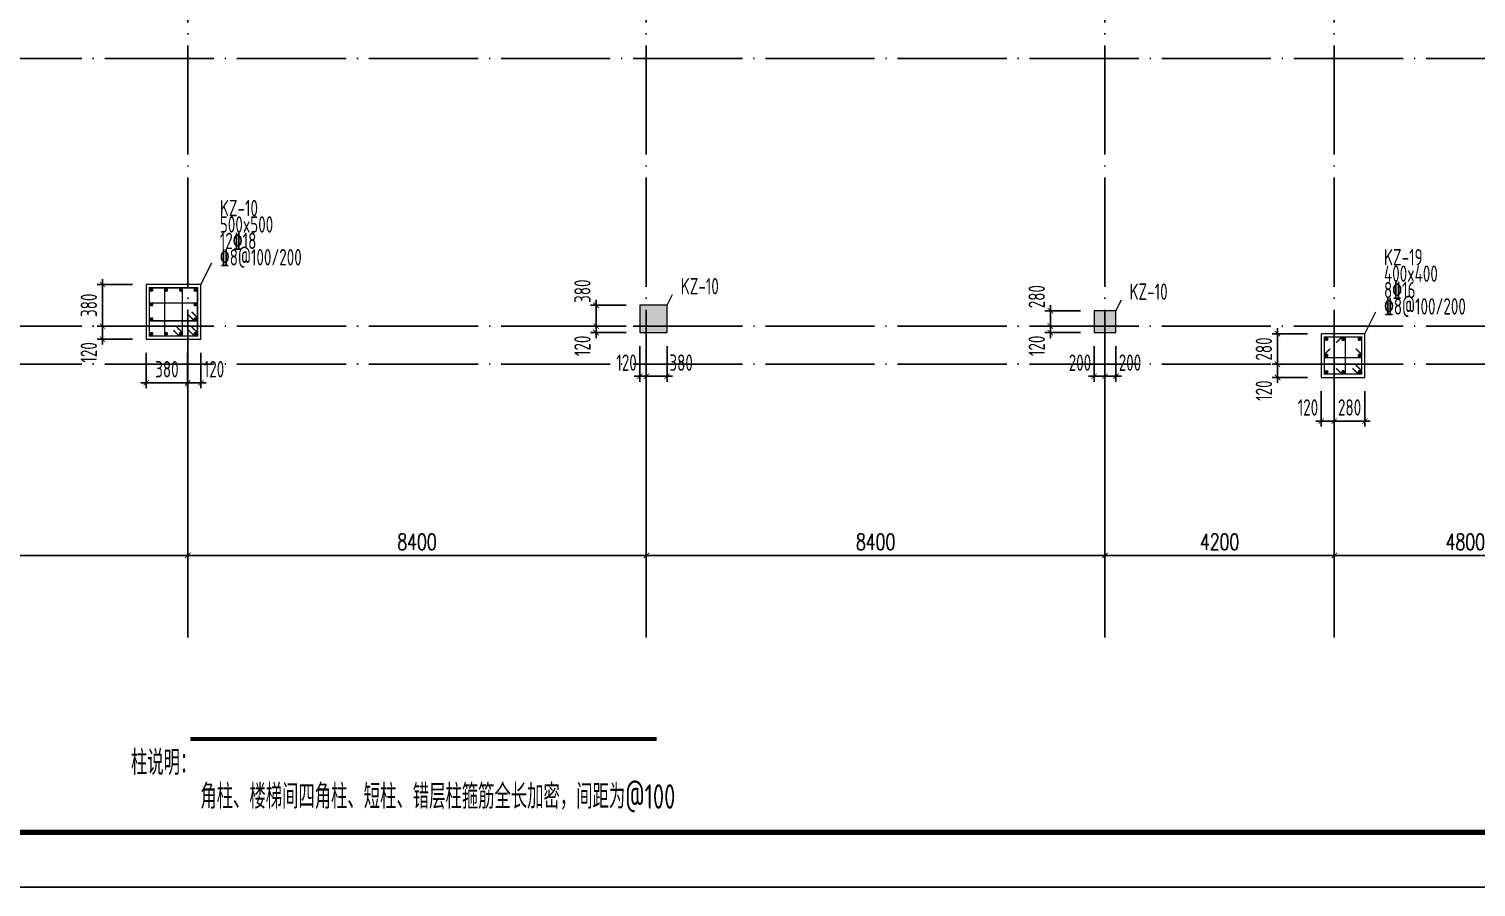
# Model space of a CAD drawing. Extents: x -638872 to -278819, y -139534 to 213996.
# Drawn here: x -324716 to -298212, y 7531 to 23242 of the extents above; entities that cross this region are included whole.
import ezdxf

# ---------------------------------------------------------------- set-up
doc = ezdxf.new("R2010")
doc.units = 0
doc.header["$LTSCALE"] = 1000
doc.header["$MEASUREMENT"] = 0
doc.linetypes.add('DOTE', pattern=[2.42, 2, -0.2, 0.02, -0.2])
doc.layers.get('0').update_dxf_attribs({"linetype": 'CONTINUOUS'})
doc.layers.get('Defpoints').update_dxf_attribs({"linetype": 'CONTINUOUS'})
for name, color, linetype in [('AXIS', 171, 'CONTINUOUS'), ('DIM_SYMB', 3, 'CONTINUOUS'), ('DOTE', 14, 'DOTE'), ('S_PCOLUMHOOPBAR', 24, 'CONTINUOUS'), ('TK', 4, 'CONTINUOUS'), ('轴线__尺寸数字', 4, 'CONTINUOUS')]:
    doc.layers.add(name, color=color, linetype=linetype)
for name, color, linetype, lineweight in [('COLU', 7, 'CONTINUOUS', 0), ('COLU_DIM', 3, 'CONTINUOUS', 0), ('COLU_HATCH', 251, 'CONTINUOUS', 0), ('S_PColumMainBar', 14, 'CONTINUOUS', 25), ('柱集中标注', 2, 'CONTINUOUS', 18)]:
    doc.layers.add(name, color=color, linetype=linetype, lineweight=lineweight)
doc.styles.add('_TCH_DIM_T3', font='SIMPLEX', dxfattribs={"width": 0.705882, "bigfont": 'GBCBIG'})
doc.styles.add('FromPkpm', font='Pkpmeng', dxfattribs={"width": 0.7, "bigfont": 'hztxt'})
doc.styles.add('TSSD_Dimension', font='tssdeng.shx', dxfattribs={"width": 0.7, "bigfont": 'hztxt.shx'})
doc.styles.add('TSSD_REIN', font='tssdeng.shx', dxfattribs={"width": 0.7, "bigfont": 'tssdchn.shx'})
doc.dimstyles.new('_TCH_ARCH&&100', dxfattribs={"dimtxt": 297.5, "dimasz": 100, "dimexe": 250, "dimexo": 300, "dimgap": 100, "dimtad": 1, "dimdec": 0, "dimzin": 0, "dimdsep": 46, "dimtxsty": '_TCH_DIM_T3', "dimblk": 'ARCHTICK', "dimcen": 0.09, "dimclrt": 7, "dimazin": 2, "dimtfac": 1, "dimtdec": 0, "dimtix": 1, "dimtmove": 2, "dimatfit": 3, "dimfxl": 0, "dimtolj": 1, "dimtzin": 0, "dimarcsym": 0})
doc.dimstyles.new('TSSD_100_100', dxfattribs={"dimtxt": 300, "dimasz": 100, "dimexe": 100, "dimexo": 250, "dimgap": 100, "dimtad": 1, "dimdec": 0, "dimzin": 0, "dimdsep": 46, "dimtxsty": 'TSSD_Dimension', "dimblk": 'ARCHTICK', "dimblk1": 'ARCHTICK', "dimblk2": 'ARCHTICK', "dimcen": 0, "dimdle": 100, "dimclrt": 7, "dimadec": 0, "dimazin": 0, "dimtfac": 1, "dimtdec": 0, "dimtix": 1, "dimtmove": 2, "dimatfit": 3, "dimfxl": 0, "dimtolj": 1, "dimtzin": 0, "dimarcsym": 0})
doc.dimstyles.new('TSSD_50_100', dxfattribs={"dimtxt": 300, "dimasz": 100, "dimexe": 100, "dimexo": 250, "dimgap": 100, "dimtad": 1, "dimdec": 0, "dimlfac": 0.5, "dimzin": 0, "dimdsep": 46, "dimtxsty": 'TSSD_Dimension', "dimblk": 'ARCHTICK', "dimblk1": 'ARCHTICK', "dimblk2": 'ARCHTICK', "dimcen": 0, "dimdle": 100, "dimclrt": 7, "dimadec": 0, "dimazin": 0, "dimtfac": 1, "dimtdec": 0, "dimtix": 1, "dimtmove": 2, "dimatfit": 3, "dimfxl": 0, "dimtolj": 1, "dimtzin": 0, "dimarcsym": 0})

# ---------------------------------------------------------------- blocks, each defined once
blk = doc.blocks.new('_ArchTick')
at = {"color": 0, "linetype": 'ByBlock', "const_width": 0.15}
blk.add_lwpolyline([(-0.5, -0.5), (0.5, 0.5)], dxfattribs=at)
blk = doc.blocks.new('*D90')
at = {"layer": 'COLU_DIM', "color": 0, "lineweight": -2}
for p, q in [((-322569, 17312), (-322569, 16662)), ((-321809, 17312), (-321809, 16662)), ((-322669, 16762), (-321709, 16762))]:
    blk.add_line(p, q, dxfattribs=at)
at = {"layer": 'Defpoints', "color": 0}
for p in [(-322569, 17562), (-321809, 17562), (-321809, 16762)]:
    blk.add_point(p, dxfattribs=at)
at = {"layer": 'COLU_DIM', "color": 0, "lineweight": -2, "xscale": 100, "yscale": 100, "zscale": 100, "rotation": 180}
blk.add_blockref('_ArchTick', (-322569, 16762), dxfattribs=at)
at = {"layer": 'COLU_DIM', "color": 0, "lineweight": -2, "xscale": 100, "yscale": 100, "zscale": 100}
blk.add_blockref('_ArchTick', (-321809, 16762), dxfattribs=at)
at = {"layer": 'COLU_DIM', "color": 7, "insert": (-322189, 17012), "char_height": 300, "attachment_point": 5, "style": 'TSSD_Dimension'}
blk.add_mtext('\\A1;380', dxfattribs=at)
blk = doc.blocks.new('*D91')
at = {"layer": 'COLU_DIM', "color": 0, "lineweight": -2}
for p, q in [((-321809, 17312), (-321809, 16662)), ((-321569, 17312), (-321569, 16662)), ((-321909, 16762), (-321469, 16762))]:
    blk.add_line(p, q, dxfattribs=at)
at = {"layer": 'Defpoints', "color": 0}
for p in [(-321809, 17562), (-321569, 17562), (-321569, 16762)]:
    blk.add_point(p, dxfattribs=at)
at = {"layer": 'COLU_DIM', "color": 0, "lineweight": -2, "xscale": 100, "yscale": 100, "zscale": 100, "rotation": 180}
blk.add_blockref('_ArchTick', (-321809, 16762), dxfattribs=at)
at = {"layer": 'COLU_DIM', "color": 0, "lineweight": -2, "xscale": 100, "yscale": 100, "zscale": 100}
blk.add_blockref('_ArchTick', (-321569, 16762), dxfattribs=at)
at = {"layer": 'COLU_DIM', "color": 7, "insert": (-321327, 17012), "char_height": 300, "attachment_point": 5, "style": 'TSSD_Dimension'}
blk.add_mtext('\\A1;120', dxfattribs=at)
blk = doc.blocks.new('*D92')
at = {"layer": 'COLU_DIM', "color": 0, "lineweight": -2}
for p, q in [((-322819, 17802), (-323469, 17802)), ((-323369, 17462), (-323369, 17902)), ((-322819, 17562), (-323469, 17562))]:
    blk.add_line(p, q, dxfattribs=at)
at = {"layer": 'Defpoints', "color": 0}
for p in [(-323369, 17802), (-322569, 17802), (-322569, 17562)]:
    blk.add_point(p, dxfattribs=at)
at = {"layer": 'COLU_DIM', "color": 0, "lineweight": -2, "xscale": 100, "yscale": 100, "zscale": 100}
for p, rotation in [((-323369, 17802), 90), ((-323369, 17562), 270)]:
    blk.add_blockref('_ArchTick', p, dxfattribs=dict(at, rotation=rotation))
at = {"layer": 'COLU_DIM', "color": 7, "insert": (-323619, 17320), "char_height": 300, "attachment_point": 5, "rotation": 90, "style": 'TSSD_Dimension'}
blk.add_mtext('\\A1;120', dxfattribs=at)
blk = doc.blocks.new('*D93')
at = {"layer": 'COLU_DIM', "color": 0, "lineweight": -2}
for p, q in [((-322819, 18562), (-323469, 18562)), ((-323369, 17702), (-323369, 18662)), ((-322819, 17802), (-323469, 17802))]:
    blk.add_line(p, q, dxfattribs=at)
at = {"layer": 'Defpoints', "color": 0}
for p in [(-323369, 18562), (-322569, 18562), (-322569, 17802)]:
    blk.add_point(p, dxfattribs=at)
at = {"layer": 'COLU_DIM', "color": 0, "lineweight": -2, "xscale": 100, "yscale": 100, "zscale": 100}
for p, rotation in [((-323369, 18562), 90), ((-323369, 17802), 270)]:
    blk.add_blockref('_ArchTick', p, dxfattribs=dict(at, rotation=rotation))
at = {"layer": 'COLU_DIM', "color": 7, "insert": (-323619, 18182), "char_height": 300, "attachment_point": 5, "rotation": 90, "style": 'TSSD_Dimension'}
blk.add_mtext('\\A1;380', dxfattribs=at)
blk = doc.blocks.new('*D110')
at = {"layer": 'COLU_DIM', "color": 0, "lineweight": -2}
for p, q in [((-301049, 16612), (-301049, 15962)), ((-300809, 16612), (-300809, 15962)), ((-301149, 16062), (-300709, 16062))]:
    blk.add_line(p, q, dxfattribs=at)
at = {"layer": 'Defpoints', "color": 0}
for p in [(-301049, 16862), (-300809, 16862), (-300809, 16062)]:
    blk.add_point(p, dxfattribs=at)
at = {"layer": 'COLU_DIM', "color": 0, "lineweight": -2, "xscale": 100, "yscale": 100, "zscale": 100, "rotation": 180}
blk.add_blockref('_ArchTick', (-301049, 16062), dxfattribs=at)
at = {"layer": 'COLU_DIM', "color": 0, "lineweight": -2, "xscale": 100, "yscale": 100, "zscale": 100}
blk.add_blockref('_ArchTick', (-300809, 16062), dxfattribs=at)
at = {"layer": 'COLU_DIM', "color": 7, "insert": (-301291, 16312), "char_height": 300, "attachment_point": 5, "style": 'TSSD_Dimension'}
blk.add_mtext('\\A1;120', dxfattribs=at)
blk = doc.blocks.new('*D111')
at = {"layer": 'COLU_DIM', "color": 0, "lineweight": -2}
for p, q in [((-300809, 16612), (-300809, 15962)), ((-300249, 16612), (-300249, 15962)), ((-300809, 16062), (-300909, 16062)), ((-300809, 16062), (-300249, 16062)), ((-300249, 16062), (-300149, 16062))]:
    blk.add_line(p, q, dxfattribs=at)
at = {"layer": 'Defpoints', "color": 0}
for p in [(-300809, 16862), (-300249, 16862), (-300249, 16062)]:
    blk.add_point(p, dxfattribs=at)
at = {"layer": 'COLU_DIM', "color": 0, "lineweight": -2, "xscale": 100, "yscale": 100, "zscale": 100}
blk.add_blockref('_ArchTick', (-300809, 16062), dxfattribs=at)
at = {"layer": 'COLU_DIM', "color": 0, "lineweight": -2, "xscale": 100, "yscale": 100, "zscale": 100, "rotation": 180}
blk.add_blockref('_ArchTick', (-300249, 16062), dxfattribs=at)
at = {"layer": 'COLU_DIM', "color": 7, "insert": (-300529, 16312), "char_height": 300, "attachment_point": 5, "style": 'TSSD_Dimension'}
blk.add_mtext('\\A1;280', dxfattribs=at)
blk = doc.blocks.new('*D112')
at = {"layer": 'COLU_DIM', "color": 0, "lineweight": -2}
for p, q in [((-301299, 17102), (-301949, 17102)), ((-301849, 16762), (-301849, 17202)), ((-301299, 16862), (-301949, 16862))]:
    blk.add_line(p, q, dxfattribs=at)
at = {"layer": 'Defpoints', "color": 0}
for p in [(-301849, 17102), (-301049, 17102), (-301049, 16862)]:
    blk.add_point(p, dxfattribs=at)
at = {"layer": 'COLU_DIM', "color": 0, "lineweight": -2, "xscale": 100, "yscale": 100, "zscale": 100}
for p, rotation in [((-301849, 17102), 90), ((-301849, 16862), 270)]:
    blk.add_blockref('_ArchTick', p, dxfattribs=dict(at, rotation=rotation))
at = {"layer": 'COLU_DIM', "color": 7, "insert": (-302099, 16620), "char_height": 300, "attachment_point": 5, "rotation": 90, "style": 'TSSD_Dimension'}
blk.add_mtext('\\A1;120', dxfattribs=at)
blk = doc.blocks.new('*D113')
at = {"layer": 'COLU_DIM', "color": 0, "lineweight": -2}
for p, q in [((-301849, 17662), (-301849, 17762)), ((-301299, 17662), (-301949, 17662)), ((-301849, 17102), (-301849, 17662)), ((-301299, 17102), (-301949, 17102)), ((-301849, 17102), (-301849, 17002))]:
    blk.add_line(p, q, dxfattribs=at)
at = {"layer": 'Defpoints', "color": 0}
for p in [(-301849, 17662), (-301049, 17662), (-301049, 17102)]:
    blk.add_point(p, dxfattribs=at)
at = {"layer": 'COLU_DIM', "color": 0, "lineweight": -2, "xscale": 100, "yscale": 100, "zscale": 100}
for p, rotation in [((-301849, 17662), 270), ((-301849, 17102), 90)]:
    blk.add_blockref('_ArchTick', p, dxfattribs=dict(at, rotation=rotation))
at = {"layer": 'COLU_DIM', "color": 7, "insert": (-302099, 17382), "char_height": 300, "attachment_point": 5, "rotation": 90, "style": 'TSSD_Dimension'}
blk.add_mtext('\\A1;280', dxfattribs=at)
blk = doc.blocks.new('*D114')
at = {"layer": 'COLU_DIM', "color": 0, "lineweight": -2}
for p, q in [((-305209, 17432), (-305209, 16782)), ((-305009, 17432), (-305009, 16782)), ((-305309, 16882), (-304909, 16882))]:
    blk.add_line(p, q, dxfattribs=at)
at = {"layer": 'Defpoints', "color": 0}
for p in [(-305209, 17682), (-305009, 17682), (-305009, 16882)]:
    blk.add_point(p, dxfattribs=at)
at = {"layer": 'COLU_DIM', "color": 0, "lineweight": -2, "xscale": 100, "yscale": 100, "zscale": 100, "rotation": 180}
blk.add_blockref('_ArchTick', (-305209, 16882), dxfattribs=at)
at = {"layer": 'COLU_DIM', "color": 0, "lineweight": -2, "xscale": 100, "yscale": 100, "zscale": 100}
blk.add_blockref('_ArchTick', (-305009, 16882), dxfattribs=at)
at = {"layer": 'COLU_DIM', "color": 7, "insert": (-305467, 17132), "char_height": 300, "attachment_point": 5, "style": 'TSSD_Dimension'}
blk.add_mtext('\\A1;200', dxfattribs=at)
blk = doc.blocks.new('*D115')
at = {"layer": 'COLU_DIM', "color": 0, "lineweight": -2}
for p, q in [((-305009, 17432), (-305009, 16782)), ((-304809, 17432), (-304809, 16782)), ((-305009, 16882), (-305109, 16882)), ((-305009, 16882), (-304809, 16882)), ((-304809, 16882), (-304709, 16882))]:
    blk.add_line(p, q, dxfattribs=at)
at = {"layer": 'Defpoints', "color": 0}
for p in [(-305009, 17682), (-304809, 17682), (-304809, 16882)]:
    blk.add_point(p, dxfattribs=at)
at = {"layer": 'COLU_DIM', "color": 0, "lineweight": -2, "xscale": 100, "yscale": 100, "zscale": 100}
blk.add_blockref('_ArchTick', (-305009, 16882), dxfattribs=at)
at = {"layer": 'COLU_DIM', "color": 0, "lineweight": -2, "xscale": 100, "yscale": 100, "zscale": 100, "rotation": 180}
blk.add_blockref('_ArchTick', (-304809, 16882), dxfattribs=at)
at = {"layer": 'COLU_DIM', "color": 7, "insert": (-304551, 17132), "char_height": 300, "attachment_point": 5, "style": 'TSSD_Dimension'}
blk.add_mtext('\\A1;200', dxfattribs=at)
blk = doc.blocks.new('*D116')
at = {"layer": 'COLU_DIM', "color": 0, "lineweight": -2}
for p, q in [((-305459, 17802), (-306109, 17802)), ((-306009, 17802), (-306009, 17902)), ((-306009, 17682), (-306009, 17802)), ((-305459, 17682), (-306109, 17682)), ((-306009, 17682), (-306009, 17582))]:
    blk.add_line(p, q, dxfattribs=at)
at = {"layer": 'Defpoints', "color": 0}
for p in [(-306009, 17802), (-305209, 17802), (-305209, 17682)]:
    blk.add_point(p, dxfattribs=at)
at = {"layer": 'COLU_DIM', "color": 0, "lineweight": -2, "xscale": 100, "yscale": 100, "zscale": 100}
for p, rotation in [((-306009, 17802), 270), ((-306009, 17682), 90)]:
    blk.add_blockref('_ArchTick', p, dxfattribs=dict(at, rotation=rotation))
at = {"layer": 'COLU_DIM', "color": 7, "insert": (-306259, 17440), "char_height": 300, "attachment_point": 5, "rotation": 90, "style": 'TSSD_Dimension'}
blk.add_mtext('\\A1;120', dxfattribs=at)
blk = doc.blocks.new('*D117')
at = {"layer": 'COLU_DIM', "color": 0, "lineweight": -2}
for p, q in [((-305459, 18082), (-306109, 18082)), ((-306009, 17702), (-306009, 18182)), ((-305459, 17802), (-306109, 17802))]:
    blk.add_line(p, q, dxfattribs=at)
at = {"layer": 'Defpoints', "color": 0}
for p in [(-306009, 18082), (-305209, 18082), (-305209, 17802)]:
    blk.add_point(p, dxfattribs=at)
at = {"layer": 'COLU_DIM', "color": 0, "lineweight": -2, "xscale": 100, "yscale": 100, "zscale": 100}
for p, rotation in [((-306009, 18082), 90), ((-306009, 17802), 270)]:
    blk.add_blockref('_ArchTick', p, dxfattribs=dict(at, rotation=rotation))
at = {"layer": 'COLU_DIM', "color": 7, "insert": (-306259, 18340), "char_height": 300, "attachment_point": 5, "rotation": 90, "style": 'TSSD_Dimension'}
blk.add_mtext('\\A1;280', dxfattribs=at)
blk = doc.blocks.new('*D118')
at = {"layer": 'COLU_DIM', "color": 0, "lineweight": -2}
for p, q in [((-313529, 17432), (-313529, 16782)), ((-313409, 17432), (-313409, 16782)), ((-313529, 16882), (-313629, 16882)), ((-313529, 16882), (-313409, 16882)), ((-313409, 16882), (-313309, 16882))]:
    blk.add_line(p, q, dxfattribs=at)
at = {"layer": 'Defpoints', "color": 0}
for p in [(-313529, 17682), (-313409, 17682), (-313409, 16882)]:
    blk.add_point(p, dxfattribs=at)
at = {"layer": 'COLU_DIM', "color": 0, "lineweight": -2, "xscale": 100, "yscale": 100, "zscale": 100}
blk.add_blockref('_ArchTick', (-313529, 16882), dxfattribs=at)
at = {"layer": 'COLU_DIM', "color": 0, "lineweight": -2, "xscale": 100, "yscale": 100, "zscale": 100, "rotation": 180}
blk.add_blockref('_ArchTick', (-313409, 16882), dxfattribs=at)
at = {"layer": 'COLU_DIM', "color": 7, "insert": (-313771, 17132), "char_height": 300, "attachment_point": 5, "style": 'TSSD_Dimension'}
blk.add_mtext('\\A1;120', dxfattribs=at)
blk = doc.blocks.new('*D119')
at = {"layer": 'COLU_DIM', "color": 0, "lineweight": -2}
for p, q in [((-313409, 17432), (-313409, 16782)), ((-313029, 17432), (-313029, 16782)), ((-313509, 16882), (-312929, 16882))]:
    blk.add_line(p, q, dxfattribs=at)
at = {"layer": 'Defpoints', "color": 0}
for p in [(-313409, 17682), (-313029, 17682), (-313029, 16882)]:
    blk.add_point(p, dxfattribs=at)
at = {"layer": 'COLU_DIM', "color": 0, "lineweight": -2, "xscale": 100, "yscale": 100, "zscale": 100, "rotation": 180}
blk.add_blockref('_ArchTick', (-313409, 16882), dxfattribs=at)
at = {"layer": 'COLU_DIM', "color": 0, "lineweight": -2, "xscale": 100, "yscale": 100, "zscale": 100}
blk.add_blockref('_ArchTick', (-313029, 16882), dxfattribs=at)
at = {"layer": 'COLU_DIM', "color": 7, "insert": (-312771, 17132), "char_height": 300, "attachment_point": 5, "style": 'TSSD_Dimension'}
blk.add_mtext('\\A1;380', dxfattribs=at)
blk = doc.blocks.new('*D120')
at = {"layer": 'COLU_DIM', "color": 0, "lineweight": -2}
for p, q in [((-313779, 17802), (-314429, 17802)), ((-314329, 17802), (-314329, 17902)), ((-314329, 17682), (-314329, 17802)), ((-313779, 17682), (-314429, 17682)), ((-314329, 17682), (-314329, 17582))]:
    blk.add_line(p, q, dxfattribs=at)
at = {"layer": 'Defpoints', "color": 0}
for p in [(-314329, 17802), (-313529, 17802), (-313529, 17682)]:
    blk.add_point(p, dxfattribs=at)
at = {"layer": 'COLU_DIM', "color": 0, "lineweight": -2, "xscale": 100, "yscale": 100, "zscale": 100}
for p, rotation in [((-314329, 17802), 270), ((-314329, 17682), 90)]:
    blk.add_blockref('_ArchTick', p, dxfattribs=dict(at, rotation=rotation))
at = {"layer": 'COLU_DIM', "color": 7, "insert": (-314579, 17440), "char_height": 300, "attachment_point": 5, "rotation": 90, "style": 'TSSD_Dimension'}
blk.add_mtext('\\A1;120', dxfattribs=at)
blk = doc.blocks.new('*D121')
at = {"layer": 'COLU_DIM', "color": 0, "lineweight": -2}
for p, q in [((-313779, 18182), (-314429, 18182)), ((-314329, 17702), (-314329, 18282)), ((-313779, 17802), (-314429, 17802))]:
    blk.add_line(p, q, dxfattribs=at)
at = {"layer": 'Defpoints', "color": 0}
for p in [(-314329, 18182), (-313529, 18182), (-313529, 17802)]:
    blk.add_point(p, dxfattribs=at)
at = {"layer": 'COLU_DIM', "color": 0, "lineweight": -2, "xscale": 100, "yscale": 100, "zscale": 100}
for p, rotation in [((-314329, 18182), 90), ((-314329, 17802), 270)]:
    blk.add_blockref('_ArchTick', p, dxfattribs=dict(at, rotation=rotation))
at = {"layer": 'COLU_DIM', "color": 7, "insert": (-314579, 18440), "char_height": 300, "attachment_point": 5, "rotation": 90, "style": 'TSSD_Dimension'}
blk.add_mtext('\\A1;380', dxfattribs=at)
blk = doc.blocks.new('GeYuanFrame_51865015', base_point=(18.76, 4.34))
at = {"layer": 'TK'}
blk.add_lwpolyline([(18.76, 424.34), (761.76, 424.34), (761.76, 4.34), (18.76, 4.34), (18.76, 424.34)], dxfattribs=at)
at = {"layer": 'TK', "const_width": 1}
blk.add_lwpolyline([(751.76, 414.34), (43.76, 414.34), (43.76, 14.34), (751.76, 14.34)], close=True, dxfattribs=at)
blk = doc.blocks.new('*D693')
at = {"layer": 'AXIS', "color": 0, "lineweight": -2}
for p, q in [((-330208.75508, 15801.88936), (-330208.75508, 13351.88936)), ((-321808.75508, 15801.88936), (-321808.75508, 13351.88936)), ((-330208.75508, 13601.88936), (-321808.75508, 13601.88936))]:
    blk.add_line(p, q, dxfattribs=at)
at = {"layer": 'Defpoints', "color": 0}
for p in [(-330208.75508, 16101.88936), (-321808.75508, 16101.88936), (-321808.75508, 13601.88936)]:
    blk.add_point(p, dxfattribs=at)
at = {"layer": 'AXIS', "color": 0, "lineweight": -2, "xscale": 100, "yscale": 100, "zscale": 100, "rotation": 180}
blk.add_blockref('_ArchTick', (-330208.75508, 13601.88936), dxfattribs=at)
at = {"layer": 'AXIS', "color": 0, "lineweight": -2, "xscale": 100, "yscale": 100, "zscale": 100}
blk.add_blockref('_ArchTick', (-321808.75508, 13601.88936), dxfattribs=at)
at = {"layer": 'AXIS', "color": 7, "insert": (-326008.75508, 13850.63936), "char_height": 297.5, "attachment_point": 5, "style": '_TCH_DIM_T3'}
blk.add_mtext('\\A1;8400', dxfattribs=at)
blk = doc.blocks.new('*D694')
at = {"layer": 'AXIS', "color": 0, "lineweight": -2}
for p, q in [((-321808.75508, 15801.88936), (-321808.75508, 13351.88936)), ((-313408.75508, 15801.88936), (-313408.75508, 13351.88936)), ((-321808.75508, 13601.88936), (-313408.75508, 13601.88936))]:
    blk.add_line(p, q, dxfattribs=at)
at = {"layer": 'Defpoints', "color": 0}
for p in [(-321808.75508, 16101.88936), (-313408.75508, 16101.88936), (-313408.75508, 13601.88936)]:
    blk.add_point(p, dxfattribs=at)
at = {"layer": 'AXIS', "color": 0, "lineweight": -2, "xscale": 100, "yscale": 100, "zscale": 100, "rotation": 180}
blk.add_blockref('_ArchTick', (-321808.75508, 13601.88936), dxfattribs=at)
at = {"layer": 'AXIS', "color": 0, "lineweight": -2, "xscale": 100, "yscale": 100, "zscale": 100}
blk.add_blockref('_ArchTick', (-313408.75508, 13601.88936), dxfattribs=at)
at = {"layer": 'AXIS', "color": 7, "insert": (-317608.75508, 13850.63936), "char_height": 297.5, "attachment_point": 5, "style": '_TCH_DIM_T3'}
blk.add_mtext('\\A1;8400', dxfattribs=at)
blk = doc.blocks.new('*D695')
at = {"layer": 'AXIS', "color": 0, "lineweight": -2}
for p, q in [((-313408.75508, 15801.88936), (-313408.75508, 13351.88936)), ((-305008.75508, 15801.88936), (-305008.75508, 13351.88936)), ((-313408.75508, 13601.88936), (-305008.75508, 13601.88936))]:
    blk.add_line(p, q, dxfattribs=at)
at = {"layer": 'Defpoints', "color": 0}
for p in [(-313408.75508, 16101.88936), (-305008.75508, 16101.88936), (-305008.75508, 13601.88936)]:
    blk.add_point(p, dxfattribs=at)
at = {"layer": 'AXIS', "color": 0, "lineweight": -2, "xscale": 100, "yscale": 100, "zscale": 100, "rotation": 180}
blk.add_blockref('_ArchTick', (-313408.75508, 13601.88936), dxfattribs=at)
at = {"layer": 'AXIS', "color": 0, "lineweight": -2, "xscale": 100, "yscale": 100, "zscale": 100}
blk.add_blockref('_ArchTick', (-305008.75508, 13601.88936), dxfattribs=at)
at = {"layer": 'AXIS', "color": 7, "insert": (-309208.75508, 13850.63936), "char_height": 297.5, "attachment_point": 5, "style": '_TCH_DIM_T3'}
blk.add_mtext('\\A1;8400', dxfattribs=at)
blk = doc.blocks.new('*D696')
at = {"layer": 'AXIS', "color": 0, "lineweight": -2}
for p, q in [((-305008.75508, 15801.88936), (-305008.75508, 13351.88936)), ((-300808.75508, 15801.88936), (-300808.75508, 13351.88936)), ((-305008.75508, 13601.88936), (-300808.75508, 13601.88936))]:
    blk.add_line(p, q, dxfattribs=at)
at = {"layer": 'Defpoints', "color": 0}
for p in [(-305008.75508, 16101.88936), (-300808.75508, 16101.88936), (-300808.75508, 13601.88936)]:
    blk.add_point(p, dxfattribs=at)
at = {"layer": 'AXIS', "color": 0, "lineweight": -2, "xscale": 100, "yscale": 100, "zscale": 100, "rotation": 180}
blk.add_blockref('_ArchTick', (-305008.75508, 13601.88936), dxfattribs=at)
at = {"layer": 'AXIS', "color": 0, "lineweight": -2, "xscale": 100, "yscale": 100, "zscale": 100}
blk.add_blockref('_ArchTick', (-300808.75508, 13601.88936), dxfattribs=at)
at = {"layer": 'AXIS', "color": 7, "insert": (-302908.75508, 13850.63936), "char_height": 297.5, "attachment_point": 5, "style": '_TCH_DIM_T3'}
blk.add_mtext('\\A1;4200', dxfattribs=at)
blk = doc.blocks.new('*D697')
at = {"layer": 'AXIS', "color": 0, "lineweight": -2}
for p, q in [((-300808.75508, 15801.88936), (-300808.75508, 13351.88936)), ((-296008.75508, 15801.88936), (-296008.75508, 13351.88936)), ((-300808.75508, 13601.88936), (-296008.75508, 13601.88936))]:
    blk.add_line(p, q, dxfattribs=at)
at = {"layer": 'Defpoints', "color": 0}
for p in [(-300808.75508, 16101.88936), (-296008.75508, 16101.88936), (-296008.75508, 13601.88936)]:
    blk.add_point(p, dxfattribs=at)
at = {"layer": 'AXIS', "color": 0, "lineweight": -2, "xscale": 100, "yscale": 100, "zscale": 100, "rotation": 180}
blk.add_blockref('_ArchTick', (-300808.75508, 13601.88936), dxfattribs=at)
at = {"layer": 'AXIS', "color": 0, "lineweight": -2, "xscale": 100, "yscale": 100, "zscale": 100}
blk.add_blockref('_ArchTick', (-296008.75508, 13601.88936), dxfattribs=at)
at = {"layer": 'AXIS', "color": 7, "insert": (-298408.75508, 13850.63936), "char_height": 297.5, "attachment_point": 5, "style": '_TCH_DIM_T3'}
blk.add_mtext('\\A1;4800', dxfattribs=at)

msp = doc.modelspace()

# ---------------------------------------------------------------- hatches: boundary and pattern name
at = {"layer": 'COLU_HATCH'}
for points in [[(-313028.75, 17681.89), (-313028.75, 18181.89), (-313528.75, 18181.89), (-313528.75, 17681.89)], [(-304808.76, 17681.89), (-304808.76, 18081.89), (-305208.76, 18081.89), (-305208.76, 17681.89)]]:
    msp.add_hatch(color=256, dxfattribs=at).paths.add_polyline_path(points)

# ---------------------------------------------------------------- linework, layer by layer
at = {"layer": 'AXIS'}
for p, q in [((-321808.76, 16101.89), (-321808.76, 12101.89)), ((-313408.76, 16101.89), (-313408.76, 12101.89)), ((-305008.76, 16101.89), (-305008.76, 12101.89)), ((-300808.76, 16101.89), (-300808.76, 12101.89))]:
    msp.add_line(p, q, dxfattribs=at)
at = {"layer": 'COLU'}
for points in [[(-321568.75, 17561.89), (-321568.75, 18561.89), (-322568.75, 18561.89), (-322568.75, 17561.89)], [(-313028.75, 17681.89), (-313028.75, 18181.89), (-313528.75, 18181.89), (-313528.75, 17681.89)], [(-304808.76, 17681.89), (-304808.76, 18081.89), (-305208.76, 18081.89), (-305208.76, 17681.89)], [(-300248.76, 16861.89), (-300248.76, 17661.89), (-301048.76, 17661.89), (-301048.76, 16861.89)]]:
    msp.add_lwpolyline(points, close=True, dxfattribs=at)
at = {"layer": 'DIM_SYMB', "const_width": 70}
msp.add_lwpolyline([(-321759.78, 10241.54), (-313219.78, 10241.54)], dxfattribs=at)
at = {"layer": 'DOTE', "color": 8, "linetype": 'DOTE'}
for p, q in [((-321808.76, 16101.89), (-321808.76, 31001.89)), ((-313408.76, 16101.89), (-313408.76, 31001.89)), ((-305008.76, 16101.89), (-305008.76, 31001.89)), ((-300808.76, 16101.89), (-300808.76, 31001.89)), ((-294708.76, 22701.89), (-339908.76, 22701.89)), ((-294708.76, 17801.89), (-339908.76, 17801.89)), ((-294708.76, 17101.89), (-339908.76, 17101.89))]:
    msp.add_line(p, q, dxfattribs=at)
at = {"layer": 'S_PCOLUMHOOPBAR', "ltscale": 2, "const_width": 25}
for points in [[(-321794.82, 17727.96), (-321688.75, 17621.89), (-321628.75, 17621.89), (-321628.75, 17681.89), (-321628.75, 17621.89), (-321628.75, 18501.89), (-322508.75, 18501.89), (-322508.75, 17621.89), (-321688.75, 17621.89), (-321628.75, 17621.89), (-321628.75, 17681.89), (-321734.82, 17787.96)], [(-322070.82, 17727.96), (-321964.75, 17621.89), (-321904.75, 17621.89), (-321904.75, 17681.89), (-321904.75, 17621.89), (-321904.75, 18501.89), (-322232.75, 18501.89), (-322232.75, 17621.89), (-321964.75, 17621.89), (-321904.75, 17621.89), (-321904.75, 17681.89), (-322010.82, 17787.96)], [(-321794.82, 18003.96), (-321688.75, 17897.89), (-321628.75, 17897.89), (-321628.75, 17957.89), (-321628.75, 17897.89), (-321628.75, 18225.89), (-322508.75, 18225.89), (-322508.75, 17897.89), (-321688.75, 17897.89), (-321628.75, 17897.89), (-321628.75, 17957.89), (-321734.82, 18063.96)], [(-300474.82, 17027.96), (-300368.76, 16921.89), (-300308.76, 16921.89), (-300308.76, 16981.89), (-300308.76, 16921.89), (-300308.76, 17601.89), (-300988.76, 17601.89), (-300988.76, 16921.89), (-300368.76, 16921.89), (-300308.76, 16921.89), (-300308.76, 16981.89), (-300414.82, 17087.96)], [(-300774.82, 17027.96), (-300668.76, 16921.89), (-300608.76, 16921.89), (-300608.76, 17601.89), (-300668.76, 17601.89), (-300774.82, 17495.82)], [(-300882.69, 17387.96), (-300988.76, 17281.89), (-300988.76, 17221.89), (-300308.76, 17221.89), (-300308.76, 17281.89), (-300414.82, 17387.96)]]:
    msp.add_lwpolyline(points, dxfattribs=at)
at = {"layer": 'S_PColumMainBar', "ltscale": 2, "const_width": 35}
for points in [[(-322452.25, 18462.89, 1), (-322487.25, 18462.89, 1)], [(-322184.92, 18462.89, 1), (-322219.92, 18462.89, 1)], [(-321917.59, 18462.89, 1), (-321952.59, 18462.89, 1)], [(-321650.25, 18462.89, 1), (-321685.25, 18462.89, 1)], [(-322452.25, 18195.56, 1), (-322487.25, 18195.56, 1)], [(-321650.25, 18195.56, 1), (-321685.25, 18195.56, 1)], [(-322452.25, 17928.22, 1), (-322487.25, 17928.22, 1)], [(-321650.25, 17928.22, 1), (-321685.25, 17928.22, 1)], [(-322452.25, 17660.89, 1), (-322487.25, 17660.89, 1)], [(-322184.92, 17660.89, 1), (-322219.92, 17660.89, 1)], [(-321917.59, 17660.89, 1), (-321952.59, 17660.89, 1)], [(-321650.25, 17660.89, 1), (-321685.25, 17660.89, 1)], [(-300932.26, 17562.89, 1), (-300967.26, 17562.89, 1)], [(-300631.26, 17562.89, 1), (-300666.26, 17562.89, 1)], [(-300330.26, 17562.89, 1), (-300365.26, 17562.89, 1)], [(-300932.26, 17261.89, 1), (-300967.26, 17261.89, 1)], [(-300330.26, 17261.89, 1), (-300365.26, 17261.89, 1)], [(-300932.26, 16960.89, 1), (-300967.26, 16960.89, 1)], [(-300631.26, 16960.89, 1), (-300666.26, 16960.89, 1)], [(-300330.26, 16960.89, 1), (-300365.26, 16960.89, 1)]]:
    msp.add_lwpolyline(points, format="xyb", close=True, dxfattribs=at)
at = {"layer": '柱集中标注', "lineweight": 18, "ltscale": 2}
for p, q in [((-321568.75, 18561.89), (-321368.75, 18961.89)), ((-300248.76, 17661.89), (-300048.76, 18061.89))]:
    msp.add_line(p, q, dxfattribs=at)
at = {"layer": '柱集中标注', "lineweight": 18, "ltscale": 1}
for p, q in [((-313028.75, 18181.89), (-312928.75, 18381.89)), ((-304808.76, 18081.89), (-304708.76, 18281.89))]:
    msp.add_line(p, q, dxfattribs=at)

# ---------------------------------------------------------------- block references
at = {"layer": 'COLU_HATCH', "xscale": 100, "yscale": 100, "zscale": 100}
msp.add_blockref('GeYuanFrame_51865015', (-353118.7, 7530.67), dxfattribs=at)

# ---------------------------------------------------------------- texts
at = {"layer": '柱集中标注', "lineweight": 25, "style": 'FromPkpm', "width": 0.7}
for s, p in [('KZ-10', (-321218.75, 19811.89)), ('500x500', (-321218.75, 19511.89)), ('12\x8418', (-321218.75, 19211.89)), ('\x848@100/200', (-321218.75, 18911.89)), ('KZ-19', (-299898.76, 18911.89)), ('400x400', (-299898.76, 18611.89)), ('KZ-10', (-312778.75, 18381.89)), ('KZ-10', (-304558.76, 18281.89)), ('8\x8416', (-299898.76, 18311.89)), ('\x848@100/200', (-299898.76, 18011.89))]:
    msp.add_text(s, height=300, dxfattribs=at).set_placement(p)
at = {"layer": '轴线__尺寸数字', "color": 2, "style": 'TSSD_REIN', "width": 0.7}
for s, p in [('柱说明：', (-322847.79, 9583.23)), ('角柱、楼梯间四角柱、短柱、错层柱箍筋全长加密，间距为@100', (-321576.14, 8963.56))]:
    msp.add_text(s, height=450, dxfattribs=at).set_placement(p)

# ---------------------------------------------------------------- dimensions: what is measured, and where the dimension line sits
at = {"layer": 'AXIS'}
for p1, p2, text, picture, middle in [((-330208.76, 16101.89), (-321808.76, 16101.89), '8400', '*D693', (-326008.76, 13850.64)), ((-321808.76, 16101.89), (-313408.76, 16101.89), '8400', '*D694', (-317608.76, 13850.64)), ((-313408.76, 16101.89), (-305008.76, 16101.89), '8400', '*D695', (-309208.76, 13850.64)), ((-305008.76, 16101.89), (-300808.76, 16101.89), '4200', '*D696', (-302908.76, 13850.64)), ((-300808.76, 16101.89), (-296008.76, 16101.89), '4800', '*D697', (-298408.76, 13850.64))]:
    dim = msp.add_aligned_dim(p1=p1, p2=p2, distance=-2500, text=text, dimstyle='_TCH_ARCH&&100', dxfattribs=at)
    dim.commit()
    dim.dimension.update_dxf_attribs({"geometry": picture, "text_midpoint": middle})
at = {"layer": 'COLU_DIM'}
for base, p1, p2, picture, middle in [((-323368.75, 18561.89), (-322568.75, 17801.89), (-322568.75, 18561.89), '*D93', (-323618.75, 18181.89)), ((-301848.76, 17661.89), (-301048.76, 17101.89), (-301048.76, 17661.89), '*D113', (-302098.76, 17381.89))]:
    dim = msp.add_linear_dim(base=base, p1=p1, p2=p2, angle=270, dimstyle='TSSD_50_100', dxfattribs=at)
    dim.commit()
    dim.dimension.update_dxf_attribs({"geometry": picture, "text_midpoint": middle})
for base, p1, p2, dimstyle, picture, middle in [((-314328.75, 18181.89), (-313528.75, 17801.89), (-313528.75, 18181.89), 'TSSD_100_100', '*D121', (-314578.75, 18439.97)), ((-306008.76, 18081.89), (-305208.76, 17801.89), (-305208.76, 18081.89), 'TSSD_100_100', '*D117', (-306258.76, 18339.97)), ((-323368.75, 17801.89), (-322568.75, 17561.89), (-322568.75, 17801.89), 'TSSD_50_100', '*D92', (-323618.75, 17319.97)), ((-314328.75, 17801.89), (-313528.75, 17681.89), (-313528.75, 17801.89), 'TSSD_100_100', '*D120', (-314578.75, 17439.97)), ((-306008.76, 17801.89), (-305208.76, 17681.89), (-305208.76, 17801.89), 'TSSD_100_100', '*D116', (-306258.76, 17439.97)), ((-301848.76, 17101.89), (-301048.76, 16861.89), (-301048.76, 17101.89), 'TSSD_50_100', '*D112', (-302098.76, 16619.97))]:
    dim = msp.add_linear_dim(base=base, p1=p1, p2=p2, angle=270, dimstyle=dimstyle, dxfattribs=at)
    dim.commit()
    dim.dimension.update_dxf_attribs({"geometry": picture, "text_midpoint": middle, "dimtype": 128})
for base, p1, p2, picture, middle in [((-321808.76, 16761.89), (-322568.75, 17561.89), (-321808.76, 17561.89), '*D90', (-322188.75, 17011.89)), ((-300248.76, 16061.89), (-300808.76, 16861.89), (-300248.76, 16861.89), '*D111', (-300528.76, 16311.89))]:
    dim = msp.add_linear_dim(base=base, p1=p1, p2=p2, dimstyle='TSSD_50_100', dxfattribs=at)
    dim.commit()
    dim.dimension.update_dxf_attribs({"geometry": picture, "text_midpoint": middle})
for base, p1, p2, dimstyle, picture, middle in [((-321568.75, 16761.89), (-321808.76, 17561.89), (-321568.75, 17561.89), 'TSSD_50_100', '*D91', (-321326.83, 17011.89)), ((-313408.76, 16881.89), (-313528.75, 17681.89), (-313408.76, 17681.89), 'TSSD_100_100', '*D118', (-313770.68, 17131.89)), ((-313028.75, 16881.89), (-313408.76, 17681.89), (-313028.75, 17681.89), 'TSSD_100_100', '*D119', (-312770.68, 17131.89)), ((-305008.76, 16881.89), (-305208.76, 17681.89), (-305008.76, 17681.89), 'TSSD_100_100', '*D114', (-305466.83, 17131.89)), ((-304808.76, 16881.89), (-305008.76, 17681.89), (-304808.76, 17681.89), 'TSSD_100_100', '*D115', (-304550.68, 17131.89)), ((-300808.76, 16061.89), (-301048.76, 16861.89), (-300808.76, 16861.89), 'TSSD_50_100', '*D110', (-301290.68, 16311.89))]:
    dim = msp.add_linear_dim(base=base, p1=p1, p2=p2, dimstyle=dimstyle, dxfattribs=at)
    dim.commit()
    dim.dimension.update_dxf_attribs({"geometry": picture, "text_midpoint": middle, "dimtype": 128})

doc.saveas('drawing.dxf')
